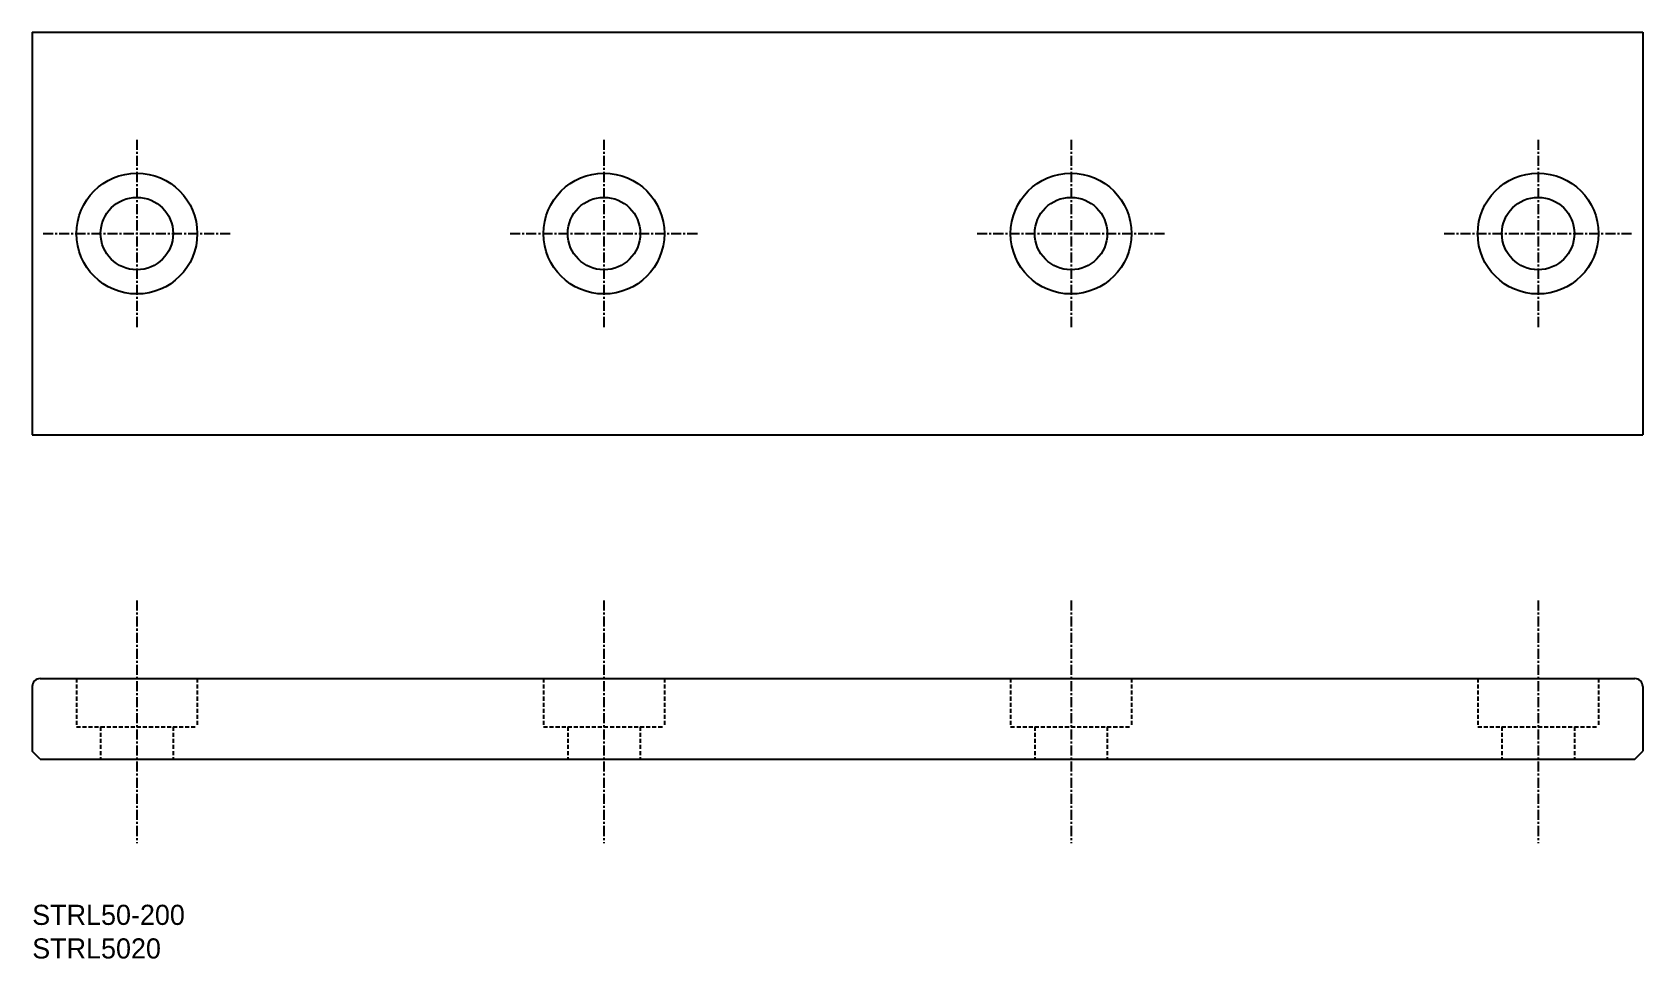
# Model space of a CAD drawing. Extents: x 10 to 210, y 10 to 125.
import ezdxf

# ---------------------------------------------------------------- set-up
doc = ezdxf.new("R2010")
doc.units = 0
doc.linetypes.add('CENTER', pattern=[2, 1.25, -0.25, 0.25, -0.25])
doc.linetypes.add('DASHED', pattern=[0.75, 0.5, -0.25])
doc.layers.get('0').update_dxf_attribs({"linetype": 'CONTINUOUS'})
doc.layers.add('CENTER', color=1, linetype='CENTER')

msp = doc.modelspace()

# ---------------------------------------------------------------- linework, layer by layer
at = {"color": 7, "linetype": 'CONTINUOUS'}
for p, q in [((10, 125), (210, 125)), ((10, 125), (10, 75)), ((210, 125), (210, 75)), ((10, 75), (210, 75)), ((11, 44.76), (209, 44.76)), ((10, 43.76), (10, 35.76)), ((210, 43.76), (210, 35.76)), ((11, 34.76), (10, 35.76)), ((11, 34.76), (209, 34.76)), ((209, 34.76), (210, 35.76))]:
    msp.add_line(p, q, dxfattribs=at)
at = {"color": 3, "linetype": 'DASHED'}
for p, q in [((15.5, 44.76), (15.5, 38.76)), ((30.5, 44.76), (30.5, 38.76)), ((73.5, 44.76), (73.5, 38.76)), ((88.5, 44.76), (88.5, 38.76)), ((131.5, 44.76), (131.5, 38.76)), ((146.5, 44.76), (146.5, 38.76)), ((189.5, 44.76), (189.5, 38.76)), ((204.5, 44.76), (204.5, 38.76)), ((15.5, 38.76), (30.5, 38.76)), ((18.5, 38.76), (18.5, 34.76)), ((27.5, 38.76), (27.5, 34.76)), ((73.5, 38.76), (88.5, 38.76)), ((76.5, 38.76), (76.5, 34.76)), ((85.5, 38.76), (85.5, 34.76)), ((131.5, 38.76), (146.5, 38.76)), ((134.5, 38.76), (134.5, 34.76)), ((143.5, 38.76), (143.5, 34.76)), ((189.5, 38.76), (204.5, 38.76)), ((192.5, 38.76), (192.5, 34.76)), ((201.5, 38.76), (201.5, 34.76))]:
    msp.add_line(p, q, dxfattribs=at)
at = {"color": 7, "linetype": 'CONTINUOUS'}
for centre, radius in [((23, 100), 7.5), ((81, 100), 7.5), ((139, 100), 7.5), ((197, 100), 7.5), ((23, 100), 4.5), ((81, 100), 4.5), ((139, 100), 4.5), ((197, 100), 4.5)]:
    msp.add_circle(centre, radius, dxfattribs=at)
for centre, start, end in [((11, 43.76), 90, 180), ((209, 43.76), 0, 90)]:
    msp.add_arc(centre, 1, start, end, dxfattribs=at)
at = {"layer": 'CENTER', "color": 1, "linetype": 'CENTER'}
for p, q in [((23, 111.65), (23, 88.35)), ((81, 111.65), (81, 88.35)), ((139, 111.65), (139, 88.35)), ((197, 111.65), (197, 88.35)), ((11.35, 100), (34.65, 100)), ((69.35, 100), (92.65, 100)), ((127.35, 100), (150.65, 100)), ((185.35, 100), (208.65, 100)), ((23, 54.45), (23, 24.33)), ((81, 54.45), (81, 24.33)), ((139, 54.45), (139, 24.33)), ((197, 54.45), (197, 24.33))]:
    msp.add_line(p, q, dxfattribs=at)

# ---------------------------------------------------------------- texts
at = {"color": 7, "linetype": 'CONTINUOUS'}
for s, p in [('STRL50-200', (10, 14.17)), ('STRL5020', (10, 10))]:
    msp.add_text(s, height=2.5, dxfattribs=at).set_placement(p)

doc.saveas('drawing.dxf')
